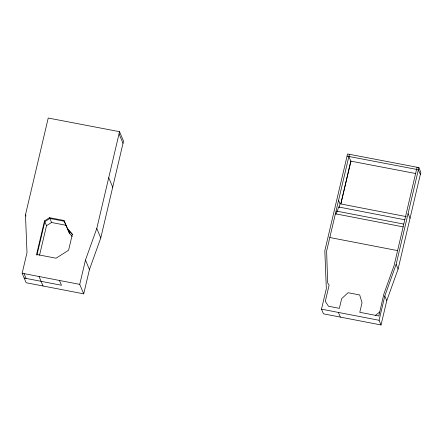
<?xml version="1.0" encoding="UTF-8"?>
<svg xmlns="http://www.w3.org/2000/svg" width="443" height="443" viewBox="0 0 443 443"><rect width="100%" height="100%" fill="white"/><g stroke="black" fill="none" stroke-linecap="round" stroke-linejoin="round"><path stroke-width="0.66" d="M83.71 293.847L79.729 284.373L85.466 260.069L96.79 228.477L119.544 131.682L48.232 118.043L25.478 214.838L26.995 252.726L22.15 273.248L26.131 282.723L83.71 293.847L89.447 269.543L100.771 237.946L123.525 141.151L119.544 131.682M417.079 167.244L394.093 265.54L383.804 294.241L378.831 315.97L359.777 312.293L362.031 302.763L359.694 294.96L348.076 292.718L341.653 298.66L339.366 308.35L328.496 306.246L325.295 301.378L329.11 285.22L327.665 282.867L326.629 251.098L349.383 154.302M348.879 156.462L350.839 161.136L340.872 203.741L350.928 161.152M381.035 324.957L379.075 320.283L384.812 295.979L396.136 264.388L418.884 167.592L347.578 153.954L324.824 250.749L326.336 288.637L321.496 309.159L323.456 313.832L381.035 324.957L386.772 300.653L398.096 269.056L420.85 172.266L418.884 167.592M72.275 234.458L67.851 229.446L63.936 220.47L49.538 217.69L44.499 220.896L36.575 254.454L56.062 258.219L68.604 250.212L72.386 234.175L67.519 228.666L69.54 233.467L72.192 236.468M36.907 255.24L44.826 221.677L49.865 218.471L64.268 221.256M39.543 255.229L46.515 225.697L44.499 220.896M335.977 214.146L336.691 211.134L403.678 224.08M337.356 211.782L338.491 206.964L404.808 219.778M339.15 207.546L340.03 203.808L338.596 200.397M375.465 315.316L379.778 311.955M46.515 225.697L51.554 222.491L65.957 225.271L69.54 233.467M347.068 156.113L418.38 169.752L420.346 174.426M350.839 161.136L415.833 173.562M340.03 203.808L406.342 216.621M335.434 213.797L403.102 226.871M329.836 237.52L397.498 250.594M321.491 309.159L379.075 320.283M22.15 273.248L79.729 284.373M24.166 278.049L61.488 285.259L59.473 280.458M408.103 213.692L410.063 218.36M396.136 264.388L398.096 269.056M384.812 295.979L386.772 300.653M338.402 312.426L340.368 317.099M119.04 133.841L123.021 143.31M108.757 177.776L112.738 187.251M96.79 228.477L100.771 237.946M85.466 260.069L89.447 269.543M63.936 220.47L65.957 225.271M49.538 217.69L51.554 222.491M25.478 214.838L26.01 216.101M39.062 276.515L43.043 285.984M24.027 273.608L26.048 278.409"/></g></svg>
